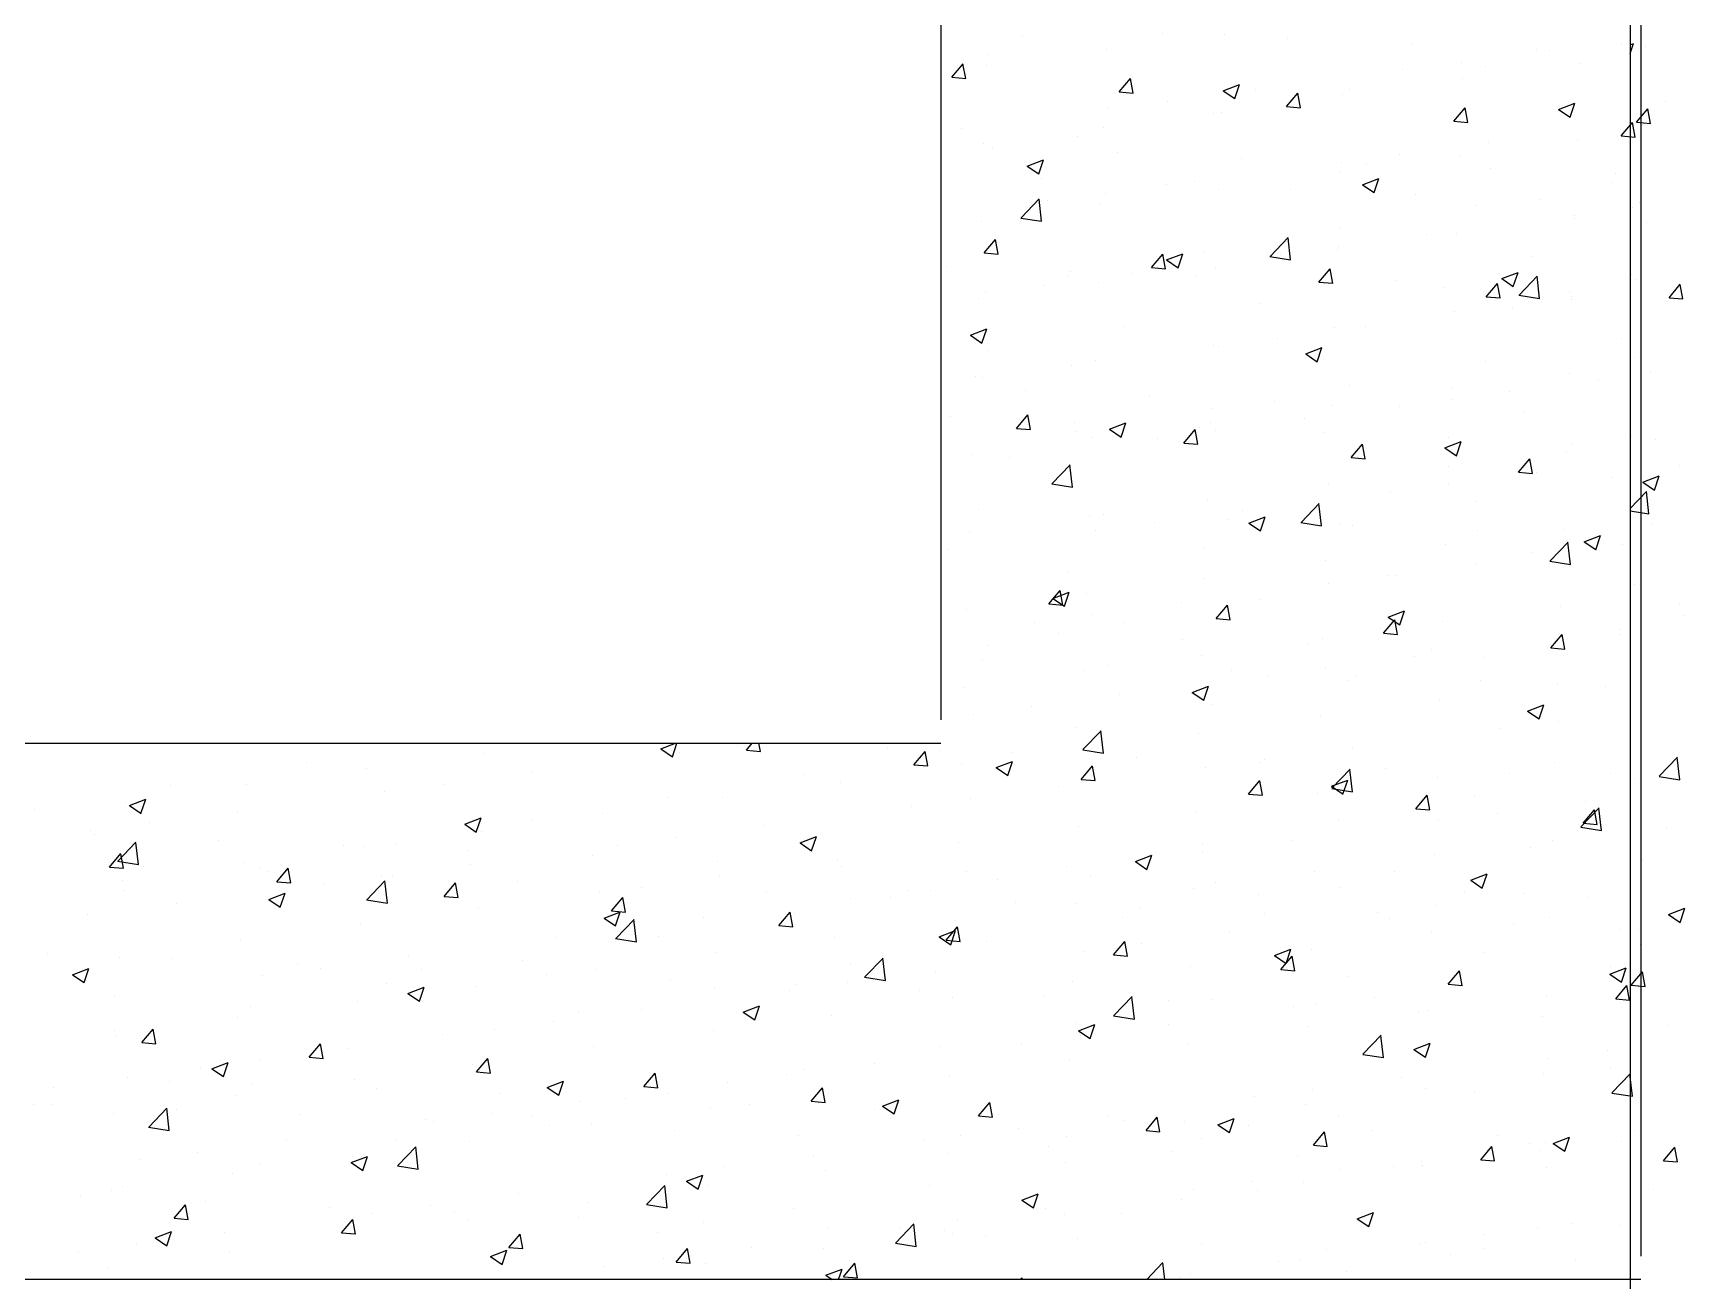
# Model space of a CAD drawing. Header units: millimetres. Extents: x 331487 to 517269, y 198509 to 399936.
# Drawn here: x 419261 to 419969, y 381929 to 382463 of the extents above; entities that cross this region are included whole.
import ezdxf

# ---------------------------------------------------------------- set-up
doc = ezdxf.new("R2010")
doc.units = ezdxf.units.MM
doc.header["$MEASUREMENT"] = 0
doc.layers.add('9th_Column', color=2, linetype='Continuous', lineweight=25)
doc.layers.add('COLUMN', color=6, linetype='Continuous')

msp = doc.modelspace()

# ---------------------------------------------------------------- linework, layer by layer
at = {"layer": '9th_Column'}
for p, q in [((419650.13, 384689.03), (419650.24, 382169.03)), ((419950.13, 384689.03), (419950.24, 381939.23)), ((415150.13, 382159.03), (419650.24, 382159.03)), ((419950.24, 381929.23), (414920.13, 381929.03))]:
    msp.add_line(p, q, dxfattribs=at)
at = {"layer": 'COLUMN'}
msp.add_line((419945.71, 399936.48), (419945.71, 381283.05), dxfattribs=at)
at = {"layer": 'COLUMN', "color": 2, "linetype": 'Continuous'}
for p, q in [((419685.38, 382462.06), (419685.38, 382462.06)), ((419745.34, 382463.14), (419745.34, 382463.14)), ((419771.83, 382462.78), (419771.83, 382462.78)), ((419798.73, 382460.89), (419798.73, 382460.89)), ((419852.11, 382458.63), (419852.11, 382458.63)), ((419942.14, 382459.08), (419942.14, 382459.08)), ((419945.71, 382458.31), (419947.14, 382458.86)), ((419945.71, 382454.62), (419947.13, 382458.86)), ((419952.25, 382457.41), (419952.25, 382457.41)), ((419654.95, 382444.4), (419659.77, 382450.14)), ((419660.92, 382443.87), (419659.76, 382450.14)), ((419669.97, 382449.34), (419669.97, 382449.34)), ((419670.67, 382454.03), (419670.67, 382454.03)), ((419721.32, 382456.38), (419721.32, 382456.38)), ((419873.32, 382450.83), (419873.32, 382450.83)), ((419905.49, 382456.37), (419905.49, 382456.37)), ((419911.19, 382455.81), (419911.19, 382455.81)), ((419924.4, 382450.43), (419924.4, 382450.43)), ((419654.95, 382444.4), (419660.92, 382443.88)), ((419726.67, 382438.12), (419731.49, 382443.87)), ((419732.64, 382437.59), (419731.49, 382443.86)), ((419848.29, 382447.53), (419848.29, 382447.53)), ((419873.89, 382444.03), (419873.89, 382444.03)), ((419883.82, 382449.07), (419883.82, 382449.07)), ((419726.67, 382438.12), (419732.65, 382437.6)), ((419771.28, 382438.63), (419778.28, 382441.32)), ((419771.28, 382438.63), (419776.25, 382435.28)), ((419776.25, 382435.27), (419778.27, 382441.32)), ((419785.13, 382439.22), (419785.13, 382439.22)), ((419798.4, 382431.85), (419803.22, 382437.59)), ((419804.37, 382431.32), (419803.21, 382437.59)), ((419822.55, 382436.99), (419822.55, 382436.99)), ((419825.5, 382439.06), (419825.5, 382439.06)), ((419722.23, 382430.93), (419722.23, 382430.93)), ((419747.26, 382434.23), (419747.26, 382434.23)), ((419767.18, 382429.05), (419767.18, 382429.05)), ((419770.61, 382429.49), (419770.61, 382429.49)), ((419798.4, 382431.85), (419804.37, 382431.32)), ((419870.12, 382425.57), (419874.94, 382431.32)), ((419876.1, 382425.04), (419874.94, 382431.31)), ((419914.99, 382430.62), (419921.99, 382433.31)), ((419914.99, 382430.62), (419919.97, 382427.27)), ((419919.96, 382427.27), (419921.99, 382433.31)), ((419948.47, 382425.16), (419953.29, 382430.9)), ((419954.45, 382424.63), (419953.29, 382430.89)), ((419960.88, 382433.83), (419960.88, 382433.83)), ((419659.07, 382422.62), (419659.07, 382422.62)), ((419720.1, 382423.09), (419720.1, 382423.09)), ((419870.12, 382425.57), (419876.1, 382425.05)), ((419941.85, 382419.3), (419946.67, 382425.04)), ((419947.82, 382418.77), (419946.67, 382425.03)), ((419948.04, 382424.69), (419948.04, 382424.69)), ((419948.47, 382425.16), (419954.45, 382424.63)), ((419951.03, 382424.12), (419951.03, 382424.12)), ((419668.76, 382416.05), (419668.76, 382416.05)), ((419672.49, 382414.3), (419672.49, 382414.3)), ((419708.86, 382419.04), (419708.86, 382419.04)), ((419884.89, 382416.37), (419884.89, 382416.37)), ((419923.19, 382417.15), (419923.19, 382417.15)), ((419941.85, 382419.3), (419947.83, 382418.77)), ((419650.55, 382409.02), (419650.55, 382409.02)), ((419687.26, 382406.38), (419694.26, 382409.07)), ((419692.22, 382403.02), (419694.25, 382409.06)), ((419725.87, 382412.04), (419725.87, 382412.04)), ((419779.25, 382409.79), (419779.25, 382409.79)), ((419821.98, 382408.09), (419821.98, 382408.09)), ((419832.63, 382407.53), (419832.63, 382407.53)), ((419847.01, 382411.38), (419847.01, 382411.38)), ((419872.68, 382410.74), (419872.68, 382410.74)), ((419687.26, 382406.38), (419692.23, 382403.02)), ((419693.57, 382400.86), (419693.57, 382400.86)), ((419821.33, 382403.7), (419821.33, 382403.7)), ((419830.97, 382398.37), (419837.97, 382401.06)), ((419835.94, 382395.01), (419837.97, 382401.06)), ((419886.02, 382405.28), (419886.02, 382405.28)), ((419939.4, 382403.02), (419939.4, 382403.02)), ((419720.95, 382394.79), (419720.95, 382394.79)), ((419746.96, 382398.61), (419746.96, 382398.61)), ((419758.83, 382399.77), (419758.83, 382399.77)), ((419769.39, 382396.2), (419769.39, 382396.2)), ((419800.34, 382396.35), (419800.34, 382396.35)), ((419830.97, 382398.37), (419835.94, 382395.01)), ((419853.72, 382394.1), (419853.72, 382394.1)), ((419938.01, 382399.41), (419938.01, 382399.41)), ((419684.65, 382384.2), (419692.44, 382392.32)), ((419693.45, 382382.72), (419692.35, 382392.22)), ((419695.92, 382391.49), (419695.92, 382391.49)), ((419718.88, 382389.8), (419718.88, 382389.8)), ((419879.69, 382389.4), (419879.69, 382389.4)), ((419907.1, 382391.84), (419907.1, 382391.84)), ((419946.77, 382388.54), (419946.77, 382388.54)), ((419949.81, 382390.83), (419949.81, 382390.83)), ((419667.54, 382382.76), (419667.54, 382382.76)), ((419684.56, 382384.1), (419693.46, 382382.72)), ((419821.37, 382379.39), (419821.37, 382379.39)), ((419921.74, 382385.24), (419921.74, 382385.24)), ((419921.97, 382383.86), (419921.97, 382383.86)), ((419952.84, 382382.38), (419952.84, 382382.38)), ((419668.82, 382369.18), (419673.64, 382374.92)), ((419674.79, 382368.65), (419673.64, 382374.92)), ((419791.38, 382367.65), (419799.17, 382375.76)), ((419800.18, 382366.17), (419799.07, 382375.67)), ((419820.71, 382371.94), (419820.71, 382371.94)), ((419858.58, 382376.93), (419858.58, 382376.93)), ((419871.46, 382377.45), (419871.46, 382377.45)), ((419668.82, 382369.18), (419674.8, 382368.66)), ((419740.55, 382362.9), (419745.37, 382368.65)), ((419746.52, 382362.37), (419745.36, 382368.64)), ((419746.95, 382366.12), (419753.95, 382368.8)), ((419746.95, 382366.12), (419751.92, 382362.76)), ((419751.92, 382362.76), (419753.94, 382368.8)), ((419763.05, 382369.38), (419763.05, 382369.38)), ((419791.29, 382367.55), (419800.18, 382366.17)), ((419795.67, 382368.65), (419795.67, 382368.65)), ((419820.12, 382370.41), (419820.12, 382370.41)), ((419903.65, 382367.44), (419903.65, 382367.44)), ((419652.59, 382363.47), (419652.59, 382363.47)), ((419704.74, 382359.37), (419704.74, 382359.37)), ((419705.98, 382361.21), (419705.98, 382361.21)), ((419732.52, 382360.33), (419732.52, 382360.33)), ((419740.55, 382362.9), (419746.52, 382362.38)), ((419759.36, 382358.96), (419759.36, 382358.96)), ((419768.18, 382362.92), (419768.18, 382362.92)), ((419812.27, 382356.63), (419817.09, 382362.37)), ((419818.25, 382356.1), (419817.09, 382362.37)), ((419845.33, 382357.43), (419845.33, 382357.43)), ((419890.66, 382358.11), (419897.66, 382360.8)), ((419890.66, 382358.11), (419895.63, 382354.75)), ((419895.63, 382354.75), (419897.66, 382360.79)), ((419898.1, 382351.09), (419905.89, 382359.21)), ((419906.9, 382349.62), (419905.8, 382359.12)), ((419946.13, 382359.94), (419946.13, 382359.94)), ((419948.6, 382357.54), (419948.6, 382357.54)), ((419669.61, 382352.05), (419669.61, 382352.05)), ((419694.65, 382355.35), (419694.65, 382355.35)), ((419717.67, 382356.51), (419717.67, 382356.51)), ((419812.27, 382356.63), (419818.25, 382356.11)), ((419812.74, 382356.7), (419812.74, 382356.7)), ((419866.12, 382354.44), (419866.12, 382354.44)), ((419884, 382350.35), (419888.82, 382356.1)), ((419884, 382350.35), (419889.98, 382349.83)), ((419889.97, 382349.82), (419888.82, 382356.09)), ((419898.01, 382351), (419906.9, 382349.62)), ((419919.5, 382352.19), (419919.5, 382352.19)), ((419920.76, 382350.57), (419920.76, 382350.57)), ((419962.35, 382349.94), (419967.17, 382355.68)), ((419968.32, 382349.41), (419967.16, 382355.67)), ((419666.32, 382349.47), (419666.32, 382349.47)), ((419787.02, 382347.42), (419787.02, 382347.42)), ((419870.24, 382344.16), (419870.24, 382344.16)), ((419895.43, 382345.8), (419895.43, 382345.8)), ((419920.46, 382349.1), (419920.46, 382349.1)), ((419962.35, 382349.94), (419968.32, 382349.41)), ((419662.92, 382333.86), (419669.93, 382336.55)), ((419667.89, 382330.51), (419669.92, 382336.55)), ((419728.7, 382337.41), (419728.7, 382337.41)), ((419818.9, 382337.12), (419818.9, 382337.12)), ((419832.27, 382337.49), (419832.27, 382337.49)), ((419662.92, 382333.86), (419667.9, 382330.51)), ((419766.96, 382329.63), (419766.96, 382329.63)), ((419769.37, 382329.21), (419769.37, 382329.21)), ((419794.4, 382332.5), (419794.4, 382332.5)), ((419941.84, 382332.45), (419941.84, 382332.45)), ((419670.38, 382327.4), (419670.38, 382327.4)), ((419716.45, 382323.22), (419716.45, 382323.22)), ((419806.64, 382325.85), (419813.64, 382328.54)), ((419806.64, 382325.85), (419811.61, 382322.5)), ((419811.61, 382322.5), (419813.63, 382328.54)), ((419883.53, 382322.44), (419883.53, 382322.44)), ((419947.38, 382324.25), (419947.38, 382324.25)), ((419665.11, 382316.18), (419665.11, 382316.18)), ((419668.34, 382315.91), (419668.34, 382315.91)), ((419706.21, 382320.89), (419706.21, 382320.89)), ((419919.54, 382317.28), (419919.54, 382317.28)), ((419954.45, 382317.85), (419954.45, 382317.85)), ((419686.5, 382310.11), (419686.5, 382310.11)), ((419739.88, 382307.86), (419739.88, 382307.86)), ((419825.21, 382312.43), (419825.21, 382312.43)), ((419869.03, 382310.88), (419869.03, 382310.88)), ((419894.16, 382309.66), (419894.16, 382309.66)), ((419932.03, 382314.64), (419932.03, 382314.64)), ((419766.89, 382302.42), (419766.89, 382302.42)), ((419793.27, 382305.6), (419793.27, 382305.6)), ((419817.68, 382303.83), (419817.68, 382303.83)), ((419846.65, 382303.34), (419846.65, 382303.34)), ((419869.12, 382306.36), (419869.12, 382306.36)), ((419900.03, 382301.09), (419900.03, 382301.09)), ((419654.2, 382298.93), (419654.2, 382298.93)), ((419682.7, 382293.96), (419687.52, 382299.7)), ((419682.7, 382293.96), (419688.67, 382293.44)), ((419688.67, 382293.43), (419687.51, 382299.7)), ((419707.59, 382296.68), (419707.59, 382296.68)), ((419722.61, 382293.6), (419729.62, 382296.29)), ((419722.62, 382293.6), (419727.59, 382290.25)), ((419727.58, 382290.24), (419729.61, 382296.29)), ((419760.97, 382294.42), (419760.97, 382294.42)), ((419765.75, 382296.34), (419765.75, 382296.34)), ((419805.97, 382298.05), (419805.97, 382298.05)), ((419708.57, 382292.41), (419708.57, 382292.41)), ((419715.24, 382289.93), (419715.24, 382289.93)), ((419743.06, 382289.77), (419743.06, 382289.77)), ((419754.42, 382287.68), (419759.24, 382293.43)), ((419754.42, 382287.68), (419760.4, 382287.16)), ((419760.4, 382287.15), (419759.24, 382293.42)), ((419768.09, 382293.06), (419768.09, 382293.06)), ((419814.35, 382292.17), (419814.35, 382292.17)), ((419826.15, 382281.41), (419830.97, 382287.15)), ((419832.12, 382280.88), (419830.96, 382287.15)), ((419866.33, 382285.59), (419873.33, 382288.28)), ((419867.73, 382289.91), (419867.73, 382289.91)), ((419871.3, 382282.24), (419873.32, 382288.28)), ((419921.12, 382287.66), (419921.12, 382287.66)), ((419946.17, 382290.96), (419946.17, 382290.96)), ((419956.68, 382289.37), (419956.68, 382289.37)), ((419650.25, 382282.4), (419650.25, 382282.4)), ((419663.89, 382282.89), (419663.89, 382282.89)), ((419679.9, 382281.45), (419679.9, 382281.45)), ((419826.15, 382281.41), (419832.12, 382280.89)), ((419866.33, 382285.59), (419871.3, 382282.24)), ((419897.87, 382275.13), (419902.69, 382280.88)), ((419903.85, 382274.6), (419902.69, 382280.87)), ((419918.32, 382283.99), (419918.32, 382283.99)), ((419697.91, 382270.23), (419705.7, 382278.35)), ((419706.71, 382268.76), (419705.61, 382278.26)), ((419867.81, 382277.59), (419867.81, 382277.59)), ((419897.87, 382275.13), (419903.85, 382274.61)), ((419905.72, 382275.2), (419905.72, 382275.2)), ((419937.71, 382272.78), (419937.71, 382272.78)), ((419951.16, 382270.88), (419958.16, 382273.57)), ((419956.13, 382267.53), (419958.16, 382273.57)), ((419966.85, 382278.19), (419966.85, 382278.19)), ((419697.82, 382270.14), (419706.71, 382268.76)), ((419816.47, 382270.54), (419816.47, 382270.54)), ((419842.81, 382266.92), (419842.81, 382266.92)), ((419867.85, 382270.22), (419867.85, 382270.22)), ((419945.71, 382259.64), (419952.73, 382266.95)), ((419951.16, 382270.88), (419956.14, 382267.53)), ((419953.74, 382257.36), (419952.64, 382266.86)), ((419666.61, 382259.28), (419666.61, 382259.28)), ((419764.53, 382263.05), (419764.53, 382263.05)), ((419779.66, 382258.61), (419779.66, 382258.61)), ((419804.64, 382253.68), (419812.42, 382261.8)), ((419813.44, 382252.21), (419812.33, 382261.71)), ((419879.4, 382262.77), (419879.4, 382262.77)), ((419945.71, 382258.61), (419953.74, 382257.36)), ((419714.02, 382256.65), (419714.02, 382256.65)), ((419719.99, 382257.02), (419719.99, 382257.02)), ((419741.79, 382253.62), (419741.79, 382253.62)), ((419773.37, 382254.77), (419773.37, 382254.77)), ((419782.31, 382253.34), (419789.31, 382256.03)), ((419782.31, 382253.34), (419787.28, 382249.98)), ((419787.27, 382249.98), (419789.3, 382256.03)), ((419804.54, 382253.59), (419813.44, 382252.21)), ((419821.08, 382252.76), (419821.08, 382252.76)), ((419826.75, 382252.51), (419826.75, 382252.51)), ((419955.4, 382253.22), (419955.4, 382253.22)), ((419662.68, 382249.6), (419662.68, 382249.6)), ((419716.75, 382250.32), (419716.75, 382250.32)), ((419866.6, 382244.3), (419866.6, 382244.3)), ((419880.14, 382250.26), (419880.14, 382250.26)), ((419911.36, 382237.13), (419919.15, 382245.25)), ((419917.11, 382250.7), (419917.11, 382250.7)), ((419920.16, 382235.66), (419919.06, 382245.15)), ((419926.02, 382245.33), (419933.02, 382248.02)), ((419926.02, 382245.33), (419930.99, 382241.98)), ((419930.99, 382241.97), (419933.02, 382248.02)), ((419933.52, 382248), (419933.52, 382248)), ((419942.57, 382244.08), (419942.57, 382244.08)), ((419653.6, 382242.01), (419653.6, 382242.01)), ((419762.76, 382242.75), (419762.76, 382242.75)), ((419815.25, 382237.26), (419815.25, 382237.26)), ((419903.36, 382240.81), (419903.36, 382240.81)), ((419911.27, 382237.03), (419920.16, 382235.65)), ((419704.44, 382232.74), (419704.44, 382232.74)), ((419841.54, 382230.78), (419841.54, 382230.78)), ((419845.04, 382230.8), (419845.04, 382230.8)), ((419879.41, 382235.76), (419879.41, 382235.76)), ((419696.57, 382218.74), (419701.39, 382224.49)), ((419698.28, 382221.09), (419705.29, 382223.77)), ((419702.54, 382218.21), (419701.39, 382224.48)), ((419703.25, 382217.73), (419705.28, 382223.77)), ((419712.8, 382223.36), (419712.8, 382223.36)), ((419763.31, 382229.76), (419763.31, 382229.76)), ((419816.51, 382227.48), (419816.51, 382227.48)), ((419947.38, 382227.09), (419947.38, 382227.09)), ((419661.46, 382216.32), (419661.46, 382216.32)), ((419696.57, 382218.74), (419702.55, 382218.22)), ((419698.28, 382221.09), (419703.26, 382217.73)), ((419753.35, 382219.16), (419753.35, 382219.16)), ((419768.3, 382212.47), (419773.12, 382218.21)), ((419774.27, 382211.93), (419773.11, 382218.2)), ((419786.72, 382220.79), (419786.72, 382220.79)), ((419842, 382213.08), (419849, 382215.77)), ((419846.97, 382209.72), (419848.99, 382215.76)), ((419915.89, 382217.41), (419915.89, 382217.41)), ((419966.97, 382218.77), (419966.97, 382218.77)), ((419690.45, 382210.88), (419690.45, 382210.88)), ((419715.48, 382214.18), (419715.48, 382214.18)), ((419728.4, 382210.78), (419728.4, 382210.78)), ((419768.3, 382212.47), (419774.27, 382211.94)), ((419840.02, 382206.19), (419844.84, 382211.94)), ((419842, 382213.08), (419846.97, 382209.72)), ((419846, 382205.66), (419844.84, 382211.93)), ((419865.38, 382211.01), (419865.38, 382211.01)), ((419968.46, 382213.66), (419968.46, 382213.66)), ((419700.52, 382205.93), (419700.52, 382205.93)), ((419753.9, 382203.67), (419753.9, 382203.67)), ((419814.04, 382203.97), (419814.04, 382203.97)), ((419840.02, 382206.19), (419846, 382205.67)), ((419911.75, 382199.91), (419916.57, 382205.66)), ((419916.26, 382204.63), (419916.26, 382204.63)), ((419917.72, 382199.38), (419916.57, 382205.65)), ((419941.3, 382207.93), (419941.3, 382207.93)), ((419941.55, 382205.82), (419941.55, 382205.82)), ((419668.22, 382194.75), (419668.22, 382194.75)), ((419670.08, 382200.77), (419670.08, 382200.77)), ((419762.1, 382196.47), (419762.1, 382196.47)), ((419807.28, 382201.41), (419807.28, 382201.41)), ((419853.11, 382196.32), (419853.11, 382196.32)), ((419860.66, 382199.16), (419860.66, 382199.16)), ((419883.23, 382195.81), (419883.23, 382195.81)), ((419911.75, 382199.91), (419917.73, 382199.39)), ((419914.04, 382196.9), (419914.04, 382196.9)), ((419711.59, 382190.07), (419711.59, 382190.07)), ((419721.6, 382192.49), (419721.6, 382192.49)), ((419774.98, 382190.24), (419774.98, 382190.24)), ((419790.2, 382188.04), (419790.2, 382188.04)), ((419815.23, 382191.33), (419815.23, 382191.33)), ((419828.36, 382187.98), (419828.36, 382187.98)), ((419660.24, 382183.03), (419660.24, 382183.03)), ((419757.97, 382180.82), (419764.98, 382183.51)), ((419757.97, 382180.82), (419762.95, 382177.47)), ((419762.94, 382177.47), (419764.97, 382183.51)), ((419824.91, 382185.8), (419824.91, 382185.8)), ((419881.75, 382185.73), (419881.75, 382185.73)), ((419914.68, 382184.12), (419914.68, 382184.12)), ((419935.13, 382183.47), (419935.13, 382183.47)), ((419689.17, 382174.74), (419689.17, 382174.74)), ((419727.05, 382179.72), (419727.05, 382179.72)), ((419766.59, 382175.79), (419766.59, 382175.79)), ((419864.16, 382177.72), (419864.16, 382177.72)), ((419901.69, 382172.82), (419908.69, 382175.5)), ((419906.66, 382169.46), (419908.68, 382175.5)), ((419664.14, 382171.44), (419664.14, 382171.44)), ((419812.82, 382170.68), (419812.82, 382170.68)), ((419901.69, 382172.82), (419906.66, 382169.46)), ((419914.99, 382168.49), (419914.99, 382168.49)), ((419708.27, 382165.78), (419708.27, 382165.78)), ((419711.17, 382156.27), (419718.96, 382164.39)), ((419719.97, 382154.8), (419718.87, 382164.29)), ((419760.88, 382163.18), (419760.88, 382163.18)), ((419889.96, 382165.19), (419889.96, 382165.19)), ((419454.51, 382154.59), (419454.51, 382154.59)), ((419530.24, 382156.58), (419536.62, 382159.03)), ((419530.24, 382156.58), (419535.21, 382153.22)), ((419535.21, 382153.22), (419537.16, 382159.03)), ((419538.08, 382154.85), (419538.08, 382154.85)), ((419563.11, 382158.14), (419563.11, 382158.14)), ((419566.99, 382156.07), (419569.47, 382159.03)), ((419566.99, 382156.07), (419572.97, 382155.55)), ((419572.97, 382155.54), (419572.32, 382159.03)), ((419627.24, 382157.35), (419627.24, 382157.35)), ((419638.72, 382149.8), (419643.54, 382155.54)), ((419644.69, 382149.27), (419643.54, 382155.53)), ((419649.96, 382155.77), (419649.96, 382155.77)), ((419680.62, 382155.09), (419680.62, 382155.09)), ((419710.37, 382156.78), (419710.37, 382156.78)), ((419711.08, 382156.17), (419719.97, 382154.8)), ((419734, 382152.84), (419734, 382152.84)), ((419826.8, 382156.88), (419826.8, 382156.88)), ((419958.2, 382144.87), (419965.99, 382152.99)), ((419967, 382143.4), (419965.89, 382152.89)), ((419378.49, 382150.72), (419378.49, 382150.72)), ((419404, 382148.19), (419404, 382148.19)), ((419474.92, 382146.53), (419474.92, 382146.53)), ((419591.64, 382145.76), (419591.64, 382145.76)), ((419638.72, 382149.8), (419644.7, 382149.27)), ((419659.03, 382149.74), (419659.03, 382149.74)), ((419673.95, 382148.57), (419680.95, 382151.26)), ((419673.95, 382148.57), (419678.93, 382145.22)), ((419678.92, 382145.21), (419680.95, 382151.26)), ((419710.45, 382143.52), (419715.27, 382149.27)), ((419716.42, 382142.99), (419715.26, 382149.26)), ((419763.89, 382148.6), (419763.89, 382148.6)), ((419787.38, 382150.58), (419787.38, 382150.58)), ((419788.93, 382151.89), (419788.93, 382151.89)), ((419817.89, 382139.72), (419825.68, 382147.84)), ((419826.69, 382138.25), (419825.59, 382147.74)), ((419840.77, 382148.33), (419840.77, 382148.33)), ((419894.15, 382146.07), (419894.15, 382146.07)), ((419913.46, 382150.83), (419913.46, 382150.83)), ((419937.42, 382146.15), (419937.42, 382146.15)), ((419320.17, 382140.71), (419320.17, 382140.71)), ((419352.66, 382141.14), (419352.66, 382141.14)), ((419412.01, 382138.25), (419412.01, 382138.25)), ((419437.05, 382141.54), (419437.05, 382141.54)), ((419607.09, 382142.24), (419607.09, 382142.24)), ((419700.74, 382140.28), (419700.74, 382140.28)), ((419710.45, 382143.52), (419716.42, 382143)), ((419782.17, 382137.25), (419786.99, 382142.99)), ((419788.15, 382136.72), (419786.99, 382142.98)), ((419817.66, 382140.56), (419824.67, 382143.25)), ((419817.66, 382140.56), (419822.64, 382137.21)), ((419817.8, 382139.62), (419826.7, 382138.24)), ((419822.63, 382137.21), (419824.66, 382143.25)), ((419862.95, 382144.43), (419862.95, 382144.43)), ((419947.53, 382143.82), (419947.53, 382143.82)), ((419958.11, 382144.77), (419967, 382143.4)), ((419300.72, 382133.65), (419300.72, 382133.65)), ((419302.5, 382132.34), (419309.51, 382135.02)), ((419302.5, 382132.34), (419307.48, 382128.98)), ((419307.47, 382128.98), (419309.5, 382135.02)), ((419533.32, 382135.75), (419533.32, 382135.75)), ((419556.58, 382135.84), (419556.58, 382135.84)), ((419637.83, 382132), (419637.83, 382132)), ((419662.87, 382135.3), (419662.87, 382135.3)), ((419782.17, 382137.25), (419788.15, 382136.72)), ((419811.61, 382137.39), (419811.61, 382137.39)), ((419853.9, 382130.97), (419858.72, 382136.72)), ((419853.9, 382130.97), (419859.87, 382130.45)), ((419859.87, 382130.44), (419858.72, 382136.71)), ((419879.1, 382136.14), (419879.1, 382136.14)), ((419924.62, 382123.17), (419932.41, 382131.28)), ((419926.56, 382134.03), (419926.56, 382134.03)), ((419933.42, 382121.69), (419932.31, 382131.19)), ((419261.85, 382130.7), (419261.85, 382130.7)), ((419310.99, 382124.95), (419310.99, 382124.95)), ((419348.86, 382129.93), (419348.86, 382129.93)), ((419446.22, 382124.33), (419453.22, 382127.01)), ((419446.22, 382124.33), (419451.19, 382120.97)), ((419451.19, 382120.97), (419453.21, 382127.01)), ((419475, 382125.73), (419475, 382125.73)), ((419505.23, 382128.8), (419505.23, 382128.8)), ((419574.68, 382123.69), (419574.68, 382123.69)), ((419759.67, 382129.89), (419759.67, 382129.89)), ((419820.78, 382126.13), (419820.78, 382126.13)), ((419863.65, 382125.75), (419863.65, 382125.75)), ((419888.68, 382129.05), (419888.68, 382129.05)), ((419925.62, 382124.7), (419930.44, 382130.44)), ((419925.62, 382124.7), (419931.6, 382124.17)), ((419931.6, 382124.16), (419930.44, 382130.43)), ((419285.95, 382121.65), (419285.95, 382121.65)), ((419287.47, 382119.78), (419287.47, 382119.78)), ((419297.53, 382108.51), (419305.32, 382116.63)), ((419340.85, 382117.53), (419340.85, 382117.53)), ((419453.3, 382121.3), (419453.3, 382121.3)), ((419536.8, 382118.7), (419536.8, 382118.7)), ((419589.93, 382116.32), (419596.93, 382119.01)), ((419594.9, 382112.96), (419596.93, 382119)), ((419709.16, 382123.49), (419709.16, 382123.49)), ((419800.49, 382117.44), (419800.49, 382117.44)), ((419912.24, 382117.54), (419912.24, 382117.54)), ((419924.53, 382123.07), (419933.42, 382121.69)), ((419961.39, 382122.91), (419961.39, 382122.91)), ((419293.96, 382105.95), (419298.79, 382111.7)), ((419299.94, 382105.42), (419298.78, 382111.69)), ((419306.33, 382107.04), (419305.23, 382116.54)), ((419394.24, 382115.27), (419394.24, 382115.27)), ((419402.79, 382114.9), (419402.79, 382114.9)), ((419416.68, 382115.72), (419416.68, 382115.72)), ((419447.62, 382113.02), (419447.62, 382113.02)), ((419501, 382110.76), (419501, 382110.76)), ((419511.77, 382115.4), (419511.77, 382115.4)), ((419589.93, 382116.32), (419594.9, 382112.96)), ((419657.81, 382116.45), (419657.81, 382116.45)), ((419733.64, 382108.31), (419740.64, 382111)), ((419738.61, 382104.95), (419740.64, 382111)), ((419762.46, 382116.12), (419762.46, 382116.12)), ((419762.62, 382112.45), (419762.62, 382112.45)), ((419861.73, 382111.14), (419861.73, 382111.14)), ((419903.06, 382114.19), (419903.06, 382114.19)), ((419293.96, 382105.95), (419299.94, 382105.43)), ((419297.44, 382108.42), (419306.33, 382107.04)), ((419308.56, 382106.35), (419308.56, 382106.35)), ((419351.44, 382107.86), (419351.44, 382107.86)), ((419358.36, 382105.71), (419358.36, 382105.71)), ((419361.94, 382104.1), (419361.94, 382104.1)), ((419365.69, 382099.68), (419370.51, 382105.42)), ((419371.66, 382099.15), (419370.51, 382105.42)), ((419448.61, 382107.09), (419448.61, 382107.09)), ((419554.38, 382108.51), (419554.38, 382108.51)), ((419555.36, 382102.55), (419555.36, 382102.55)), ((419605.87, 382108.95), (419605.87, 382108.95)), ((419607.76, 382106.25), (419607.76, 382106.25)), ((419661.15, 382103.99), (419661.15, 382103.99)), ((419704.15, 382106.11), (419704.15, 382106.11)), ((419733.64, 382108.31), (419738.62, 382104.95)), ((419737.59, 382109.16), (419737.59, 382109.16)), ((419810.39, 382104.1), (419810.39, 382104.1)), ((419844.74, 382104.17), (419844.74, 382104.17)), ((419877.36, 382100.3), (419884.36, 382102.99)), ((419882.32, 382096.94), (419884.35, 382102.99)), ((419951.2, 382108.76), (419951.2, 382108.76)), ((419299.5, 382100.36), (419299.5, 382100.36)), ((419300.04, 382095.7), (419300.04, 382095.7)), ((419365.69, 382099.68), (419371.67, 382099.16)), ((419385.71, 382098.81), (419385.71, 382098.81)), ((419404.25, 382091.96), (419412.04, 382100.08)), ((419410.74, 382102.1), (419410.74, 382102.1)), ((419413.06, 382090.49), (419411.95, 382099.99)), ((419415.32, 382101.84), (419415.32, 382101.84)), ((419437.42, 382093.4), (419442.24, 382099.15)), ((419443.39, 382092.87), (419442.23, 382099.14)), ((419468.7, 382099.58), (419468.7, 382099.58)), ((419504.02, 382095.51), (419504.02, 382095.51)), ((419522.08, 382097.33), (419522.08, 382097.33)), ((419636.56, 382095.86), (419636.56, 382095.86)), ((419645.83, 382096.1), (419645.83, 382096.1)), ((419674.43, 382100.84), (419674.43, 382100.84)), ((419714.53, 382101.74), (419714.53, 382101.74)), ((419758.45, 382096.6), (419758.45, 382096.6)), ((419767.91, 382099.48), (419767.91, 382099.48)), ((419821.29, 382097.23), (419821.29, 382097.23)), ((419877.36, 382100.3), (419882.33, 382096.95)), ((419322.55, 382090.49), (419322.55, 382090.49)), ((419362.19, 382092.07), (419369.2, 382094.76)), ((419362.19, 382092.07), (419367.17, 382088.72)), ((419367.16, 382088.72), (419369.19, 382094.76)), ((419404.16, 382091.87), (419413.06, 382090.49)), ((419437.42, 382093.4), (419443.39, 382092.88)), ((419509.14, 382087.13), (419513.96, 382092.87)), ((419515.12, 382086.6), (419513.96, 382092.87)), ((419575.47, 382095.07), (419575.47, 382095.07)), ((419611.52, 382092.56), (419611.52, 382092.56)), ((419628.85, 382092.82), (419628.85, 382092.82)), ((419682.23, 382090.56), (419682.23, 382090.56)), ((419707.94, 382090.2), (419707.94, 382090.2)), ((419735.61, 382088.31), (419735.61, 382088.31)), ((419786.43, 382094.16), (419786.43, 382094.16)), ((419862.38, 382089.61), (419862.38, 382089.61)), ((419874.68, 382094.97), (419874.68, 382094.97)), ((419900.25, 382094.59), (419900.25, 382094.59)), ((419928.06, 382092.72), (419928.06, 382092.72)), ((419962.19, 382085.59), (419969.19, 382088.28)), ((419967.16, 382082.23), (419969.19, 382088.28)), ((419284.68, 382085.51), (419284.68, 382085.51)), ((419401.57, 382081.61), (419401.57, 382081.61)), ((419452.08, 382088.01), (419452.08, 382088.01)), ((419505.91, 382084.06), (419512.91, 382086.75)), ((419505.91, 382084.06), (419510.88, 382080.71)), ((419509.14, 382087.13), (419515.12, 382086.6)), ((419510.88, 382080.71), (419512.9, 382086.75)), ((419510.98, 382075.41), (419518.77, 382083.53)), ((419519.78, 382073.94), (419518.67, 382083.43)), ((419548.37, 382084.24), (419548.37, 382084.24)), ((419580.87, 382080.85), (419585.69, 382086.6)), ((419586.84, 382080.32), (419585.69, 382086.59)), ((419587.51, 382086.09), (419587.51, 382086.09)), ((419656.6, 382083.16), (419656.6, 382083.16)), ((419728.11, 382084.15), (419728.11, 382084.15)), ((419789, 382086.05), (419789, 382086.05)), ((419837.34, 382086.31), (419837.34, 382086.31)), ((419842.38, 382083.8), (419842.38, 382083.8)), ((419895.76, 382081.54), (419895.76, 382081.54)), ((419911.03, 382084.25), (419911.03, 382084.25)), ((419962.19, 382085.59), (419967.16, 382082.24)), ((419350.23, 382074.57), (419350.23, 382074.57)), ((419485.46, 382075.96), (419485.46, 382075.96)), ((419510.5, 382079.26), (419510.5, 382079.26)), ((419510.89, 382075.31), (419519.78, 382073.94)), ((419529.19, 382076.08), (419529.19, 382076.08)), ((419580.87, 382080.85), (419586.85, 382080.33)), ((419604.66, 382075.66), (419604.66, 382075.66)), ((419649.62, 382076.06), (419656.62, 382078.74)), ((419649.62, 382076.06), (419654.59, 382072.7)), ((419652.59, 382074.58), (419657.42, 382080.32)), ((419652.59, 382074.58), (419658.57, 382074.05)), ((419654.59, 382072.7), (419656.62, 382078.74)), ((419658.57, 382074.05), (419657.41, 382080.31)), ((419669.79, 382074.14), (419669.79, 382074.14)), ((419774.19, 382078), (419774.19, 382078)), ((419860.52, 382077.85), (419860.52, 382077.85)), ((419941.25, 382079.19), (419941.25, 382079.19)), ((419949.14, 382079.28), (419949.14, 382079.28)), ((419267.58, 382068.95), (419267.58, 382068.95)), ((419298.29, 382067.07), (419298.29, 382067.07)), ((419422.31, 382067.65), (419422.31, 382067.65)), ((419554.15, 382069.26), (419554.15, 382069.26)), ((419711.28, 382069.71), (419711.28, 382069.71)), ((419724.32, 382068.3), (419729.14, 382074.05)), ((419724.32, 382068.3), (419730.3, 382067.78)), ((419730.29, 382067.77), (419729.14, 382074.04)), ((419736.31, 382073.01), (419736.31, 382073.01)), ((419793.33, 382068.05), (419800.33, 382070.74)), ((419793.33, 382068.05), (419798.31, 382064.69)), ((419796.05, 382062.03), (419800.87, 382067.77)), ((419798.3, 382064.69), (419800.33, 382070.73)), ((419802.02, 382061.5), (419800.86, 382067.76)), ((419809.17, 382070.81), (419809.17, 382070.81)), ((419882.94, 382069.18), (419882.94, 382069.18)), ((419949.93, 382072.62), (419949.93, 382072.62)), ((419278.17, 382059.82), (419285.17, 382062.51)), ((419283.14, 382056.46), (419285.17, 382062.51)), ((419320.96, 382066.7), (419320.96, 382066.7)), ((419374.34, 382064.44), (419374.34, 382064.44)), ((419384.43, 382062.66), (419384.43, 382062.66)), ((419427.72, 382062.19), (419427.72, 382062.19)), ((419470.87, 382066.07), (419470.87, 382066.07)), ((419502.8, 382062.22), (419502.8, 382062.22)), ((419611.47, 382064.13), (419611.47, 382064.13)), ((419617.7, 382058.86), (419625.49, 382066.98)), ((419626.5, 382057.39), (419625.4, 382066.88)), ((419648.12, 382061.4), (419648.12, 382061.4)), ((419757.23, 382063.31), (419757.23, 382063.31)), ((419796.05, 382062.03), (419802.02, 382061.5)), ((419867.77, 382055.75), (419872.59, 382061.5)), ((419873.75, 382055.22), (419872.59, 382061.49)), ((419937.05, 382060.04), (419944.05, 382062.73)), ((419937.05, 382060.04), (419942.02, 382056.68)), ((419937.1, 382063.47), (419937.1, 382063.47)), ((419942.02, 382056.68), (419944.04, 382062.72)), ((419946.12, 382055.33), (419950.94, 382061.08)), ((419952.1, 382054.8), (419950.94, 382061.07)), ((419278.17, 382059.82), (419283.15, 382056.47)), ((419359.4, 382059.37), (419359.4, 382059.37)), ((419412.55, 382056.06), (419412.55, 382056.06)), ((419421.88, 382051.81), (419428.89, 382054.5)), ((419426.85, 382048.46), (419428.88, 382054.5)), ((419450.86, 382054.72), (419450.86, 382054.72)), ((419481.1, 382059.93), (419481.1, 382059.93)), ((419534.49, 382057.67), (419534.49, 382057.67)), ((419553.15, 382054.12), (419553.15, 382054.12)), ((419585.22, 382053.12), (419585.22, 382053.12)), ((419587.87, 382055.42), (419587.87, 382055.42)), ((419610.25, 382056.41), (419610.25, 382056.41)), ((419617.61, 382058.76), (419626.5, 382057.38)), ((419641.25, 382053.16), (419641.25, 382053.16)), ((419706.72, 382056.91), (419706.72, 382056.91)), ((419824.62, 382059.17), (419824.62, 382059.17)), ((419867.77, 382055.75), (419873.75, 382055.23)), ((419873.94, 382055.15), (419873.94, 382055.15)), ((419939.5, 382049.48), (419944.32, 382055.22)), ((419945.47, 382048.95), (419944.32, 382055.21)), ((419946.12, 382055.33), (419952.1, 382054.81)), ((419296.25, 382051.05), (419296.25, 382051.05)), ((419354.23, 382046.05), (419354.23, 382046.05)), ((419400.35, 382048.32), (419400.35, 382048.32)), ((419421.89, 382051.81), (419426.86, 382048.46)), ((419565.6, 382043.8), (419572.6, 382046.49)), ((419570.57, 382040.45), (419572.59, 382046.49)), ((419655.38, 382049.87), (419655.38, 382049.87)), ((419694.63, 382050.91), (419694.63, 382050.91)), ((419724.43, 382042.31), (419732.22, 382050.42)), ((419733.23, 382040.83), (419732.12, 382050.33)), ((419748.02, 382048.65), (419748.02, 382048.65)), ((419766.3, 382049.16), (419766.3, 382049.16)), ((419801.4, 382046.4), (419801.4, 382046.4)), ((419811.04, 382046.87), (419811.04, 382046.87)), ((419836.07, 382050.17), (419836.07, 382050.17)), ((419909.81, 382050.96), (419909.81, 382050.96)), ((419939.5, 382049.48), (419945.48, 382048.95)), ((419349.01, 382041.28), (419349.01, 382041.28)), ((419484.19, 382039.82), (419484.19, 382039.82)), ((419494.83, 382044.11), (419494.83, 382044.11)), ((419522.06, 382044.8), (419522.06, 382044.8)), ((419565.6, 382043.8), (419570.57, 382040.45)), ((419603.44, 382042.37), (419603.44, 382042.37)), ((419707.98, 382039.15), (419707.98, 382039.15)), ((419724.34, 382042.21), (419733.23, 382040.83)), ((419854.78, 382044.14), (419854.78, 382044.14)), ((419859.3, 382044.56), (419859.3, 382044.56)), ((419908.16, 382041.89), (419908.16, 382041.89)), ((419295.92, 382036.04), (419295.92, 382036.04)), ((419297.07, 382033.78), (419297.07, 382033.78)), ((419307.84, 382030.73), (419312.66, 382036.48)), ((419313.81, 382030.2), (419312.66, 382036.47)), ((419436.51, 382034.1), (419436.51, 382034.1)), ((419459.16, 382036.52), (419459.16, 382036.52)), ((419552.93, 382035.97), (419552.93, 382035.97)), ((419709.31, 382035.79), (419716.31, 382038.48)), ((419709.31, 382035.79), (419714.29, 382032.44)), ((419710.01, 382033.57), (419710.01, 382033.57)), ((419714.28, 382032.44), (419716.31, 382038.48)), ((419747.88, 382038.56), (419747.88, 382038.56)), ((419807.96, 382037.52), (419807.96, 382037.52)), ((419831.15, 382025.75), (419838.94, 382033.87)), ((419839.95, 382024.28), (419838.85, 382033.78)), ((419961.5, 382038.16), (419961.5, 382038.16)), ((419307.84, 382030.73), (419313.82, 382030.21)), ((419379.57, 382024.46), (419384.39, 382030.2)), ((419385.54, 382023.93), (419384.38, 382030.2)), ((419396, 382028.21), (419396, 382028.21)), ((419501.59, 382028.93), (419501.59, 382028.93)), ((419649.66, 382029.14), (419649.66, 382029.14)), ((419684.97, 382030.27), (419684.97, 382030.27)), ((419756.02, 382030.02), (419756.02, 382030.02)), ((419831.06, 382025.66), (419839.95, 382024.28)), ((419853.02, 382027.79), (419860.03, 382030.47)), ((419853.02, 382027.79), (419858, 382024.43)), ((419857.99, 382024.43), (419860.02, 382030.47)), ((419935.82, 382027.32), (419935.82, 382027.32)), ((419333.09, 382019.93), (419333.09, 382019.93)), ((419337.86, 382019.56), (419344.86, 382022.25)), ((419337.86, 382019.56), (419342.84, 382016.2)), ((419342.83, 382016.2), (419344.86, 382022.24)), ((419358.13, 382023.22), (419358.13, 382023.22)), ((419378.2, 382024.09), (419378.2, 382024.09)), ((419379.57, 382024.46), (419385.54, 382023.94)), ((419449.65, 382021.43), (419449.65, 382021.43)), ((419451.29, 382018.18), (419456.11, 382023.93)), ((419451.29, 382018.18), (419457.27, 382017.66)), ((419457.27, 382017.65), (419456.11, 382023.92)), ((419523.02, 382011.91), (419527.84, 382017.65)), ((419528.99, 382011.38), (419527.84, 382017.65)), ((419591.34, 382019.13), (419591.34, 382019.13)), ((419621.82, 382021.96), (419621.82, 382021.96)), ((419705.51, 382023.62), (419705.51, 382023.62)), ((419908.6, 382017.67), (419908.6, 382017.67)), ((419910.79, 382024.03), (419910.79, 382024.03)), ((419937.13, 382019.52), (419937.13, 382019.52)), ((419269.94, 382011.61), (419269.94, 382011.61)), ((419301.48, 382015.6), (419301.48, 382015.6)), ((419319.88, 382014.08), (419319.88, 382014.08)), ((419354.87, 382013.34), (419354.87, 382013.34)), ((419399.14, 382015.03), (419399.14, 382015.03)), ((419408.25, 382011.09), (419408.25, 382011.09)), ((419481.58, 382011.55), (419488.58, 382014.24)), ((419481.58, 382011.55), (419486.55, 382008.19)), ((419486.55, 382008.19), (419488.57, 382014.24)), ((419523.02, 382011.91), (419529, 382011.39)), ((419558.91, 382013.68), (419558.91, 382013.68)), ((419583.94, 382016.97), (419583.94, 382016.97)), ((419594.74, 382005.63), (419599.56, 382011.38)), ((419600.72, 382005.1), (419599.56, 382011.37)), ((419654.16, 382016.58), (419654.16, 382016.58)), ((419809.76, 382010.72), (419809.76, 382010.72)), ((419847.64, 382015.71), (419847.64, 382015.71)), ((419858.08, 382011.27), (419858.08, 382011.27)), ((419937.88, 382009.2), (419945.66, 382017.32)), ((419946.68, 382007.73), (419945.57, 382017.23)), ((419261.56, 382004.07), (419261.56, 382004.07)), ((419269.19, 382004.42), (419269.19, 382004.42)), ((419347.79, 382007.99), (419347.79, 382007.99)), ((419461.63, 382008.83), (419461.63, 382008.83)), ((419495.76, 382005.36), (419495.76, 382005.36)), ((419515.01, 382006.58), (419515.01, 382006.58)), ((419533.02, 382009.12), (419533.02, 382009.12)), ((419568.4, 382004.32), (419568.4, 382004.32)), ((419594.74, 382005.63), (419600.72, 382005.11)), ((419602.23, 382009.08), (419602.23, 382009.08)), ((419625.29, 382003.54), (419632.29, 382006.23)), ((419625.29, 382003.54), (419630.26, 382000.19)), ((419630.26, 382000.18), (419632.29, 382006.23)), ((419666.47, 381999.36), (419671.29, 382005.1)), ((419672.44, 381998.83), (419671.29, 382005.1)), ((419784.73, 382007.43), (419784.73, 382007.43)), ((419806.74, 382004.23), (419806.74, 382004.23)), ((419878.81, 382009.51), (419878.81, 382009.51)), ((419937.78, 382009.11), (419946.68, 382007.73)), ((419295.86, 382000.49), (419295.86, 382000.49)), ((419310.79, 381994.55), (419318.58, 382002.67)), ((419319.59, 381993.08), (419318.48, 382002.57)), ((419322.57, 382002.16), (419322.57, 382002.16)), ((419375.95, 381999.91), (419375.95, 381999.91)), ((419429.33, 381997.65), (419429.33, 381997.65)), ((419432.85, 381997.08), (419432.85, 381997.08)), ((419457.88, 382000.38), (419457.88, 382000.38)), ((419474.7, 381999.11), (419474.7, 381999.11)), ((419551.71, 382002.68), (419551.71, 382002.68)), ((419621.78, 382002.06), (419621.78, 382002.06)), ((419666.47, 381999.36), (419672.45, 381998.84)), ((419675.16, 381999.81), (419675.16, 381999.81)), ((419721.57, 381999.11), (419721.57, 381999.11)), ((419728.54, 381997.55), (419728.54, 381997.55)), ((419738.2, 381993.08), (419743.02, 381998.83)), ((419744.17, 381992.55), (419743.01, 381998.82)), ((419754.8, 381996.73), (419754.8, 381996.73)), ((419769, 381995.53), (419776, 381998.22)), ((419773.97, 381992.18), (419776, 381998.22)), ((419820.49, 381999.5), (419820.49, 381999.5)), ((419310.7, 381994.45), (419319.59, 381993.08)), ((419482.72, 381995.4), (419482.72, 381995.4)), ((419500.37, 381995.64), (419500.37, 381995.64)), ((419536.1, 381993.14), (419536.1, 381993.14)), ((419589.48, 381990.89), (419589.48, 381990.89)), ((419658.67, 381990.83), (419658.67, 381990.83)), ((419683.7, 381994.13), (419683.7, 381994.13)), ((419704.29, 381990.33), (419704.29, 381990.33)), ((419738.2, 381993.08), (419744.17, 381992.56)), ((419762.17, 381989.49), (419762.17, 381989.49)), ((419769, 381995.53), (419773.98, 381992.18)), ((419781.92, 381995.3), (419781.92, 381995.3)), ((419809.92, 381986.81), (419814.74, 381992.55)), ((419815.9, 381986.28), (419814.74, 381992.55)), ((419835.31, 381993.04), (419835.31, 381993.04)), ((419888.69, 381990.79), (419888.69, 381990.79)), ((419912.71, 381987.52), (419919.72, 381990.21)), ((419917.68, 381984.17), (419919.71, 381990.21)), ((419947.39, 381992.87), (419947.39, 381992.87)), ((419331.82, 381983.78), (419331.82, 381983.78)), ((419369.69, 381988.77), (419369.69, 381988.77)), ((419416.39, 381989.1), (419416.39, 381989.1)), ((419417.51, 381978), (419425.3, 381986.12)), ((419426.31, 381976.53), (419425.21, 381986.02)), ((419448.43, 381988.14), (419448.43, 381988.14)), ((419595.51, 381982.52), (419595.51, 381982.52)), ((419642.86, 381988.63), (419642.86, 381988.63)), ((419652.95, 381983.29), (419652.95, 381983.29)), ((419696.24, 381986.38), (419696.24, 381986.38)), ((419749.63, 381984.12), (419749.63, 381984.12)), ((419809.92, 381986.81), (419815.9, 381986.28)), ((419881.65, 381980.53), (419886.47, 381986.28)), ((419884.48, 381984.58), (419884.48, 381984.58)), ((419887.62, 381980), (419886.47, 381986.27)), ((419902.77, 381987.56), (419902.77, 381987.56)), ((419907.38, 381984.38), (419907.38, 381984.38)), ((419909.52, 381987.88), (419909.52, 381987.88)), ((419912.71, 381987.52), (419917.69, 381984.17)), ((419942.07, 381988.53), (419942.07, 381988.53)), ((419960, 381980.12), (419964.82, 381985.86)), ((419965.97, 381979.58), (419964.81, 381985.85)), ((419306.79, 381980.48), (419306.79, 381980.48)), ((419358.07, 381979.08), (419358.07, 381979.08)), ((419397.55, 381979.3), (419404.56, 381981.98)), ((419397.55, 381979.3), (419402.53, 381975.94)), ((419397.92, 381981.74), (419397.92, 381981.74)), ((419402.52, 381975.94), (419404.55, 381981.98)), ((419417.42, 381977.9), (419426.31, 381976.52)), ((419557.64, 381977.53), (419557.64, 381977.53)), ((419601.01, 381975.79), (419601.01, 381975.79)), ((419703.85, 381979.48), (419703.85, 381979.48)), ((419803.01, 381981.87), (419803.01, 381981.87)), ((419821.33, 381976.27), (419821.33, 381976.27)), ((419844.45, 381977.55), (419844.45, 381977.55)), ((419856.39, 381979.61), (419856.39, 381979.61)), ((419856.87, 381977.98), (419856.87, 381977.98)), ((419881.65, 381980.53), (419887.63, 381980.01)), ((419909.77, 381977.35), (419909.77, 381977.35)), ((419960, 381980.12), (419965.97, 381979.59)), ((419299.75, 381969.07), (419299.75, 381969.07)), ((419346.58, 381974.7), (419346.58, 381974.7)), ((419524.24, 381961.45), (419532.03, 381969.56)), ((419533.04, 381959.97), (419531.93, 381969.47)), ((419532.6, 381974.24), (419532.6, 381974.24)), ((419541.27, 381971.29), (419548.27, 381973.98)), ((419541.27, 381971.29), (419546.24, 381967.93)), ((419546.24, 381967.93), (419548.26, 381973.97)), ((419550.5, 381969.39), (419550.5, 381969.39)), ((419645.53, 381969.47), (419645.53, 381969.47)), ((419758.42, 381967.99), (419758.42, 381967.99)), ((419783.46, 381971.28), (419783.46, 381971.28)), ((419805.53, 381970.94), (419805.53, 381970.94)), ((419281.59, 381964.77), (419281.59, 381964.77)), ((419294.64, 381967.2), (419294.64, 381967.2)), ((419321.71, 381955.51), (419326.54, 381961.26)), ((419327.69, 381954.98), (419326.53, 381961.25)), ((419334.97, 381962.51), (419334.97, 381962.51)), ((419431.58, 381960.94), (419431.58, 381960.94)), ((419469.45, 381965.92), (419469.45, 381965.92)), ((419499.16, 381962.35), (419499.16, 381962.35)), ((419524.15, 381961.35), (419533.04, 381959.97)), ((419684.98, 381963.28), (419691.98, 381965.97)), ((419684.98, 381963.28), (419689.95, 381959.92)), ((419689.95, 381959.92), (419691.98, 381965.97)), ((419753.59, 381963.44), (419753.59, 381963.44)), ((419786.13, 381967.54), (419786.13, 381967.54)), ((419955.51, 381967.89), (419955.51, 381967.89)), ((419321.72, 381955.51), (419327.69, 381954.99)), ((419388.35, 381960.26), (419388.35, 381960.26)), ((419393.44, 381949.24), (419398.26, 381954.98)), ((419399.41, 381948.71), (419398.26, 381954.98)), ((419406.54, 381957.64), (419406.54, 381957.64)), ((419441.74, 381958), (419441.74, 381958)), ((419447.22, 381954.85), (419447.22, 381954.85)), ((419495.12, 381955.74), (419495.12, 381955.74)), ((419587.21, 381959.46), (419587.21, 381959.46)), ((419657.39, 381954.69), (419657.39, 381954.69)), ((419695.27, 381959.67), (419695.27, 381959.67)), ((419703.08, 381957.04), (419703.08, 381957.04)), ((419727.81, 381957.52), (419727.81, 381957.52)), ((419828.69, 381955.27), (419835.69, 381957.96)), ((419828.69, 381955.27), (419833.67, 381951.92)), ((419833.66, 381951.91), (419835.69, 381957.96)), ((419313.53, 381947.04), (419320.53, 381949.73)), ((419313.53, 381947.04), (419318.51, 381943.69)), ((419318.5, 381943.69), (419320.53, 381949.73)), ((419343.39, 381949.33), (419343.39, 381949.33)), ((419393.44, 381949.24), (419399.42, 381948.72)), ((419396.71, 381948.45), (419396.71, 381948.45)), ((419465.17, 381942.96), (419469.99, 381948.71)), ((419471.14, 381942.43), (419469.98, 381948.7)), ((419528.89, 381949.45), (419528.89, 381949.45)), ((419548.5, 381953.49), (419548.5, 381953.49)), ((419601.88, 381951.23), (419601.88, 381951.23)), ((419630.96, 381944.89), (419638.75, 381953.01)), ((419632.36, 381951.39), (419632.36, 381951.39)), ((419639.76, 381943.42), (419638.66, 381952.92)), ((419651.73, 381950), (419651.73, 381950)), ((419655.27, 381948.98), (419655.27, 381948.98)), ((419669.49, 381947.51), (419669.49, 381947.51)), ((419708.65, 381946.72), (419708.65, 381946.72)), ((419883.21, 381948.44), (419883.21, 381948.44)), ((419906.16, 381951.09), (419906.16, 381951.09)), ((419921.08, 381953.42), (419921.08, 381953.42)), ((419940.96, 381952.56), (419940.96, 381952.56)), ((419280.48, 381941.04), (419280.48, 381941.04)), ((419305.51, 381944.34), (419305.51, 381944.34)), ((419345.36, 381941.41), (419345.36, 381941.41)), ((419457.24, 381939.03), (419464.25, 381941.72)), ((419462.21, 381935.68), (419464.24, 381941.72)), ((419465.17, 381942.96), (419471.14, 381942.44)), ((419536.89, 381936.69), (419541.71, 381942.43)), ((419542.87, 381936.16), (419541.71, 381942.43)), ((419569.2, 381943.08), (419569.2, 381943.08)), ((419599.79, 381942.5), (419599.79, 381942.5)), ((419630.87, 381944.8), (419639.76, 381943.42)), ((419762.03, 381944.47), (419762.03, 381944.47)), ((419815.41, 381942.21), (419815.41, 381942.21)), ((419855.65, 381944.69), (419855.65, 381944.69)), ((419858.18, 381945.14), (419858.18, 381945.14)), ((419868.79, 381939.96), (419868.79, 381939.96)), ((419882.64, 381942.55), (419882.64, 381942.55)), ((419293.42, 381933.91), (419293.42, 381933.91)), ((419457.24, 381939.03), (419462.22, 381935.68)), ((419470.58, 381939.44), (419470.58, 381939.44)), ((419506.3, 381934.79), (419506.3, 381934.79)), ((419531.33, 381938.09), (419531.33, 381938.09)), ((419536.89, 381936.69), (419542.87, 381936.17)), ((419549.28, 381936.1), (419549.28, 381936.1)), ((419600.96, 381931.03), (419607.96, 381933.71)), ((419606.45, 381929.22), (419607.95, 381933.71)), ((419608.62, 381930.41), (419613.44, 381936.16)), ((419611.18, 381937.5), (419611.18, 381937.5)), ((419614.59, 381929.88), (419613.44, 381936.15)), ((419738.53, 381929.23), (419745.47, 381936.46)), ((419746.21, 381929.23), (419745.38, 381936.37)), ((419795.02, 381936.83), (419795.02, 381936.83)), ((419804.31, 381937.65), (419804.31, 381937.65)), ((419824.32, 381932.54), (419824.32, 381932.54)), ((419922.18, 381937.7), (419922.18, 381937.7)), ((419412.26, 381929.43), (419412.26, 381929.43)), ((419600.96, 381931.03), (419603.64, 381929.22)), ((419608.62, 381930.41), (419614.6, 381929.89)), ((419684.61, 381929.22), (419685.17, 381929.88)), ((419685.28, 381929.22), (419685.16, 381929.88)), ((419752.37, 381930.15), (419752.37, 381930.15)), ((419757.15, 381931.84), (419757.15, 381931.84))]:
    msp.add_line(p, q, dxfattribs=at)

doc.saveas('drawing.dxf')
